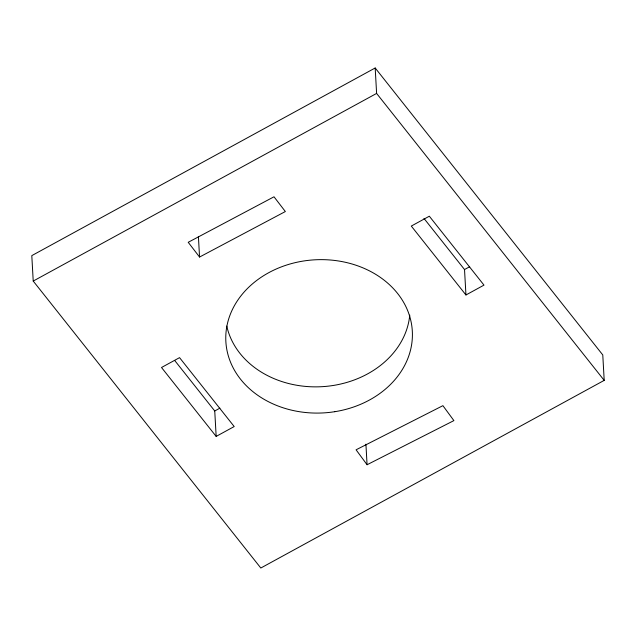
<?xml version="1.0" encoding="UTF-8"?>
<svg xmlns="http://www.w3.org/2000/svg" width="636" height="636" viewBox="0 0 636 636"><rect width="100%" height="100%" fill="white"/><g stroke="black" fill="none" stroke-linecap="round" stroke-linejoin="round"><path stroke-width="0.95" d="M375.184 67.98L31.8 255.624L33.223 281.064L260.816 568.02L604.2 380.376L602.777 354.936L375.184 67.98L376.607 93.42L604.2 380.376M33.223 281.064L376.607 93.42M465.95 294.977L411.293 226.066L429.332 216.208L483.988 285.119L465.95 294.977L464.526 269.537L469.678 266.723M216.168 436.407L161.512 367.497L179.551 357.639L234.199 426.549L216.168 436.407L214.745 410.967L219.897 408.153M199.553 257.047L285.349 211.542L274.005 196.794L188.216 242.3L199.553 257.047L198.408 236.505M367.067 464.741L453.889 420.603L442.902 405.665L356.08 449.803L367.067 464.741L365.923 444.198M423.997 218.434L464.526 269.537M174.828 360.644L214.745 410.967M409.751 315.106A92.403 75.883 -3.2 0 1 344.593 383.055L340.626 384.041A92.403 75.883 -3.2 0 1 226.774 326.077M334.767 411.699L331.094 412.215A93.373 76.67 -3.2 0 1 232.466 309.39A93.373 76.67 -3.2 0 1 391.704 286.86A93.373 76.67 -3.2 0 1 334.767 411.699"/></g></svg>
